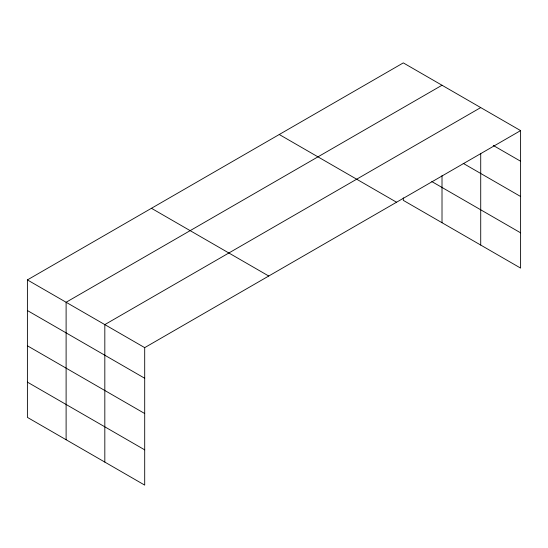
<?xml version="1.0" encoding="UTF-8"?>
<svg xmlns="http://www.w3.org/2000/svg" width="548" height="548" viewBox="0 0 548 548"><rect width="100%" height="100%" fill="white"/><g stroke="black" fill="none" stroke-linecap="round" stroke-linejoin="round"><path stroke-width="0.82" d="M520.6 130.609L403.301 62.89L27.4 279.912L27.4 417.391L144.699 485.11L144.699 347.638L520.6 130.609L520.6 268.088L403.301 200.363L403.301 197.849M442.01 85.235L66.109 302.263L66.109 439.736M480.719 107.586L104.819 324.608L104.819 462.087M493.275 145.46L520.6 161.235M463.19 163.352L520.6 196.492M431.783 181.546L520.6 232.825M279.254 134.507L396.553 202.233M151.447 208.295L268.746 276.021M27.4 279.912L144.699 347.638M27.4 310.531L144.699 378.257M27.4 345.795L144.699 413.521M27.4 382.127L144.699 449.846M480.719 153.317L480.719 245.059M442.01 175.62L442.01 222.714"/></g></svg>
